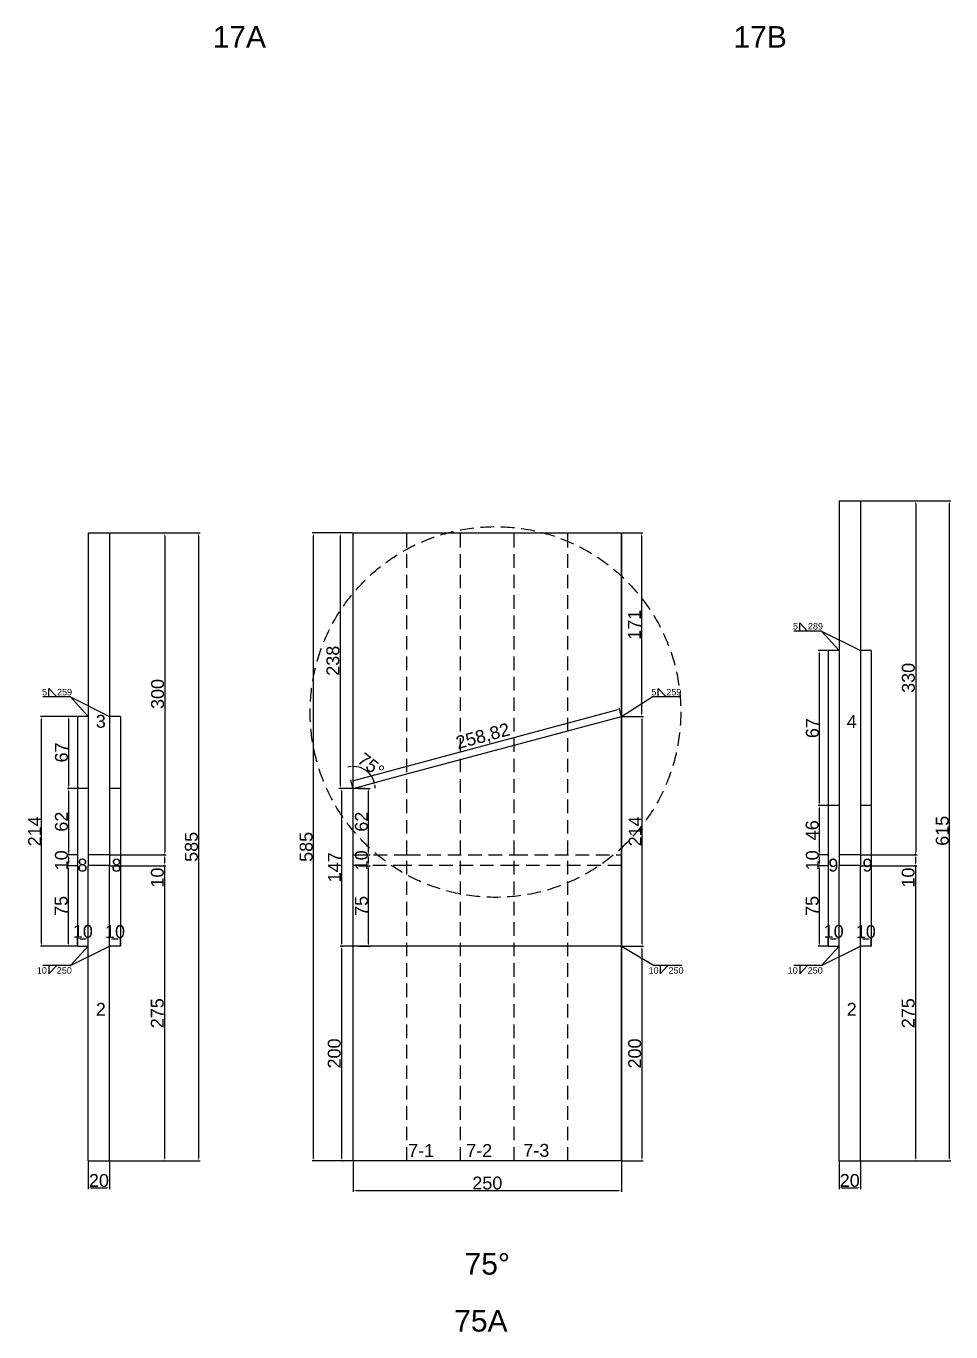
# Model space of a CAD drawing. Header units: millimetres. Extents: x 1455 to 24185, y -7314 to 4772.
# Drawn here: x 16053 to 16915, y 1717 to 2934 of the extents above; entities that cross this region are included whole.
import ezdxf

# ---------------------------------------------------------------- set-up
doc = ezdxf.new("R2010")
doc.units = ezdxf.units.MM
doc.linetypes.add('DASHED', pattern=[19.05, 12.7, -6.35])
for name, color, linetype in [('切平处', 3, 'DASHED'), ('尺寸标注', 6, 'Continuous'), ('标号', 4, 'Continuous')]:
    doc.layers.add(name, color=color, linetype=linetype)
doc.styles.get("Standard").update_dxf_attribs({"font": 'arial.ttf'})
doc.dimstyles.new('ISO-25-JHF', dxfattribs={"dimtxt": 12, "dimasz": 2.5, "dimexe": 1.25, "dimexo": 0.625, "dimtad": 1, "dimtxsty": 'Standard', "dimcen": 2.5, "dimadec": 0, "dimazin": 0, "dimtfac": 1, "dimtmove": 0, "dimatfit": 3, "dimfxl": 1, "dimarcsym": 0})

# ---------------------------------------------------------------- blocks, each defined once
blk = doc.blocks.new('*D1383')
at = {"layer": 'Defpoints', "color": 0, "transparency": 16777216}
for p in [(16111.1, 1876.9), (16131.1, 1876.9), (16131.1, 1851.7)]:
    blk.add_point(p, dxfattribs=at)
at = {"layer": '尺寸标注', "color": 0, "lineweight": -2, "transparency": 16777216}
for p, q in [((16111.1, 1876.3), (16111.1, 1850.5)), ((16131.1, 1876.3), (16131.1, 1850.5)), ((16113.6, 1851.7), (16128.6, 1851.7))]:
    blk.add_line(p, q, dxfattribs=at)
at = {"layer": '尺寸标注', "color": 0, "transparency": 16777216}
for points in [[(16113.6, 1852.2), (16113.6, 1851.3), (16111.1, 1851.7)], [(16128.6, 1852.2), (16128.6, 1851.3), (16131.1, 1851.7)]]:
    blk.add_solid(points, dxfattribs=at)
at = {"layer": '尺寸标注', "color": 0, "transparency": 16777216, "insert": (16121.1, 1858.5), "char_height": 12, "attachment_point": 5}
blk.add_mtext('20', dxfattribs=at)
blk = doc.blocks.new('*D1384')
at = {"layer": 'Defpoints', "color": 0, "transparency": 16777216}
for p in [(16111.1, 2083.8), (16101.1, 2076.9), (16111.1, 2076.9)]:
    blk.add_point(p, dxfattribs=at)
at = {"layer": '尺寸标注', "color": 0, "lineweight": -2, "transparency": 16777216}
for p, q in [((16101.1, 2077.6), (16101.1, 2085.1)), ((16103.6, 2083.8), (16108.6, 2083.8)), ((16111.1, 2077.6), (16111.1, 2085.1))]:
    blk.add_line(p, q, dxfattribs=at)
at = {"layer": '尺寸标注', "color": 0, "transparency": 16777216}
for points in [[(16103.6, 2084.2), (16103.6, 2083.4), (16101.1, 2083.8)], [(16108.6, 2084.2), (16108.6, 2083.4), (16111.1, 2083.8)]]:
    blk.add_solid(points, dxfattribs=at)
at = {"layer": '尺寸标注', "color": 0, "transparency": 16777216, "insert": (16106.1, 2090.6), "char_height": 12, "attachment_point": 5}
blk.add_mtext('10', dxfattribs=at)
blk = doc.blocks.new('*D1385')
at = {"layer": 'Defpoints', "color": 0, "transparency": 16777216}
for p in [(16141.1, 2083.6), (16131.1, 2076.9), (16141.1, 2076.9)]:
    blk.add_point(p, dxfattribs=at)
at = {"layer": '尺寸标注', "color": 0, "lineweight": -2, "transparency": 16777216}
for p, q in [((16131.1, 2077.6), (16131.1, 2084.9)), ((16133.6, 2083.6), (16138.6, 2083.6)), ((16141.1, 2077.6), (16141.1, 2084.9))]:
    blk.add_line(p, q, dxfattribs=at)
at = {"layer": '尺寸标注', "color": 0, "transparency": 16777216}
for points in [[(16133.6, 2084), (16133.6, 2083.2), (16131.1, 2083.6)], [(16138.6, 2084), (16138.6, 2083.2), (16141.1, 2083.6)]]:
    blk.add_solid(points, dxfattribs=at)
at = {"layer": '尺寸标注', "color": 0, "transparency": 16777216, "insert": (16136.1, 2090.4), "char_height": 12, "attachment_point": 5}
blk.add_mtext('10', dxfattribs=at)
blk = doc.blocks.new('*D1386')
at = {"layer": 'Defpoints', "color": 0, "transparency": 16777216}
for p in [(16358.1, 1876.9), (16608.1, 1876.9), (16608.1, 1849.3)]:
    blk.add_point(p, dxfattribs=at)
at = {"layer": '尺寸标注', "color": 0, "lineweight": -2, "transparency": 16777216}
for p, q in [((16358.1, 1876.3), (16358.1, 1848.1)), ((16608.1, 1876.3), (16608.1, 1848.1)), ((16360.6, 1849.3), (16605.6, 1849.3))]:
    blk.add_line(p, q, dxfattribs=at)
at = {"layer": '尺寸标注', "color": 0, "transparency": 16777216}
for points in [[(16360.6, 1849.8), (16360.6, 1848.9), (16358.1, 1849.3)], [(16605.6, 1849.8), (16605.6, 1848.9), (16608.1, 1849.3)]]:
    blk.add_solid(points, dxfattribs=at)
at = {"layer": '尺寸标注', "color": 0, "transparency": 16777216, "insert": (16483.1, 1856.1), "char_height": 12, "attachment_point": 5}
blk.add_mtext('250', dxfattribs=at)
blk = doc.blocks.new('*D1387')
at = {"layer": 'Defpoints', "color": 0, "transparency": 16777216}
for p in [(16358.1, 2223.9), (16347.2, 2076.9), (16358.1, 2076.9)]:
    blk.add_point(p, dxfattribs=at)
at = {"layer": '尺寸标注', "color": 0, "lineweight": -2, "transparency": 16777216}
for p, q in [((16357.4, 2223.9), (16346, 2223.9)), ((16347.2, 2221.4), (16347.2, 2079.4)), ((16357.4, 2076.9), (16346, 2076.9))]:
    blk.add_line(p, q, dxfattribs=at)
at = {"layer": '尺寸标注', "color": 0, "transparency": 16777216}
for points in [[(16346.8, 2221.4), (16347.6, 2221.4), (16347.2, 2223.9)], [(16346.8, 2079.4), (16347.6, 2079.4), (16347.2, 2076.9)]]:
    blk.add_solid(points, dxfattribs=at)
at = {"layer": '尺寸标注', "color": 0, "transparency": 16777216, "insert": (16340.6, 2150.4), "char_height": 12, "attachment_point": 5, "rotation": 90}
blk.add_mtext('147', dxfattribs=at)
blk = doc.blocks.new('*D1358')
at = {"layer": 'Defpoints', "color": 0, "transparency": 16777216}
for p in [(16362.5, 2151.9), (16372.5, 2151.9), (16362.5, 2076.9)]:
    blk.add_point(p, dxfattribs=at)
at = {"layer": '尺寸标注', "color": 0, "lineweight": -2, "transparency": 16777216}
for p, q in [((16363.1, 2151.9), (16373.8, 2151.9)), ((16372.5, 2079.4), (16372.5, 2149.4)), ((16363.1, 2076.9), (16373.8, 2076.9))]:
    blk.add_line(p, q, dxfattribs=at)
at = {"layer": '尺寸标注', "color": 0, "transparency": 16777216}
for points in [[(16372.1, 2149.4), (16372.9, 2149.4), (16372.5, 2151.9)], [(16372.1, 2079.4), (16372.9, 2079.4), (16372.5, 2076.9)]]:
    blk.add_solid(points, dxfattribs=at)
at = {"layer": '尺寸标注', "color": 0, "transparency": 16777216, "insert": (16365.8, 2114.4), "char_height": 12, "attachment_point": 5, "rotation": 90}
blk.add_mtext('75', dxfattribs=at)
blk = doc.blocks.new('*D1359')
at = {"layer": 'Defpoints', "color": 0, "transparency": 16777216}
for p in [(16362.5, 2161.9), (16372.5, 2161.9), (16362.5, 2151.9)]:
    blk.add_point(p, dxfattribs=at)
at = {"layer": '尺寸标注', "color": 0, "lineweight": -2, "transparency": 16777216}
for p, q in [((16363.1, 2161.9), (16373.8, 2161.9)), ((16372.5, 2154.4), (16372.5, 2159.4)), ((16363.1, 2151.9), (16373.8, 2151.9))]:
    blk.add_line(p, q, dxfattribs=at)
at = {"layer": '尺寸标注', "color": 0, "transparency": 16777216}
for points in [[(16372.1, 2159.4), (16372.9, 2159.4), (16372.5, 2161.9)], [(16372.1, 2154.4), (16372.9, 2154.4), (16372.5, 2151.9)]]:
    blk.add_solid(points, dxfattribs=at)
at = {"layer": '尺寸标注', "color": 0, "transparency": 16777216, "insert": (16365.8, 2156.9), "char_height": 12, "attachment_point": 5, "rotation": 90}
blk.add_mtext('10', dxfattribs=at)
blk = doc.blocks.new('*D1360')
at = {"layer": 'Defpoints', "color": 0, "transparency": 16777216}
for p in [(16362.5, 2223.9), (16372.5, 2223.9), (16362.5, 2161.9)]:
    blk.add_point(p, dxfattribs=at)
at = {"layer": '尺寸标注', "color": 0, "lineweight": -2, "transparency": 16777216}
for p, q in [((16363.1, 2223.9), (16373.8, 2223.9)), ((16372.5, 2164.4), (16372.5, 2221.4)), ((16363.1, 2161.9), (16373.8, 2161.9))]:
    blk.add_line(p, q, dxfattribs=at)
at = {"layer": '尺寸标注', "color": 0, "transparency": 16777216}
for points in [[(16372.1, 2221.4), (16372.9, 2221.4), (16372.5, 2223.9)], [(16372.1, 2164.4), (16372.9, 2164.4), (16372.5, 2161.9)]]:
    blk.add_solid(points, dxfattribs=at)
at = {"layer": '尺寸标注', "color": 0, "transparency": 16777216, "insert": (16365.8, 2192.9), "char_height": 12, "attachment_point": 5, "rotation": 90}
blk.add_mtext('62', dxfattribs=at)
blk = doc.blocks.new('*D1388')
at = {"layer": 'Defpoints', "color": 0, "transparency": 16777216}
for p in [(16608.1, 2290.9), (16627.4, 2290.9), (16608.1, 2076.9)]:
    blk.add_point(p, dxfattribs=at)
at = {"layer": '尺寸标注', "color": 0, "lineweight": -2, "transparency": 16777216}
for p, q in [((16608.7, 2290.9), (16628.7, 2290.9)), ((16627.4, 2079.4), (16627.4, 2288.4)), ((16608.7, 2076.9), (16628.7, 2076.9))]:
    blk.add_line(p, q, dxfattribs=at)
at = {"layer": '尺寸标注', "color": 0, "transparency": 16777216}
for points in [[(16627, 2288.4), (16627.8, 2288.4), (16627.4, 2290.9)], [(16627, 2079.4), (16627.8, 2079.4), (16627.4, 2076.9)]]:
    blk.add_solid(points, dxfattribs=at)
at = {"layer": '尺寸标注', "color": 0, "transparency": 16777216, "insert": (16620.8, 2183.9), "char_height": 12, "attachment_point": 5, "rotation": 90}
blk.add_mtext('214', dxfattribs=at)
blk = doc.blocks.new('*D1361')
at = {"layer": 'Defpoints', "color": 0, "transparency": 16777216}
for p in [(16321.1, 2461.9), (16358.1, 2461.9), (16358.1, 1876.9)]:
    blk.add_point(p, dxfattribs=at)
at = {"layer": '尺寸标注', "color": 0, "lineweight": -2, "transparency": 16777216}
for p, q in [((16357.4, 2461.9), (16319.8, 2461.9)), ((16321.1, 1879.4), (16321.1, 2459.4)), ((16357.4, 1876.9), (16319.8, 1876.9))]:
    blk.add_line(p, q, dxfattribs=at)
at = {"layer": '尺寸标注', "color": 0, "transparency": 16777216}
for points in [[(16320.6, 2459.4), (16321.5, 2459.4), (16321.1, 2461.9)], [(16320.6, 1879.4), (16321.5, 1879.4), (16321.1, 1876.9)]]:
    blk.add_solid(points, dxfattribs=at)
at = {"layer": '尺寸标注', "color": 0, "transparency": 16777216, "insert": (16314.3, 2169.4), "char_height": 12, "attachment_point": 5, "rotation": 90}
blk.add_mtext('585', dxfattribs=at)
blk = doc.blocks.new('*D1389')
at = {"layer": 'Defpoints', "color": 0, "transparency": 16777216}
for p in [(16358.1, 2461.9), (16346, 2223.9), (16358.1, 2223.9)]:
    blk.add_point(p, dxfattribs=at)
at = {"layer": '尺寸标注', "color": 0, "lineweight": -2, "transparency": 16777216}
for p, q in [((16357.4, 2461.9), (16344.7, 2461.9)), ((16346, 2459.4), (16346, 2226.4)), ((16357.4, 2223.9), (16344.7, 2223.9))]:
    blk.add_line(p, q, dxfattribs=at)
at = {"layer": '尺寸标注', "color": 0, "transparency": 16777216}
for points in [[(16345.6, 2459.4), (16346.4, 2459.4), (16346, 2461.9)], [(16345.6, 2226.4), (16346.4, 2226.4), (16346, 2223.9)]]:
    blk.add_solid(points, dxfattribs=at)
at = {"layer": '尺寸标注', "color": 0, "transparency": 16777216, "insert": (16339.2, 2342.9), "char_height": 12, "attachment_point": 5, "rotation": 90}
blk.add_mtext('238', dxfattribs=at)
blk = doc.blocks.new('*D1362')
at = {"layer": 'Defpoints', "color": 0, "transparency": 16777216}
for p in [(16131.1, 2461.9), (16131.1, 2161.9), (16182.5, 2161.9)]:
    blk.add_point(p, dxfattribs=at)
at = {"layer": '尺寸标注', "color": 0, "lineweight": -2, "transparency": 16777216}
for p, q in [((16131.7, 2461.9), (16183.8, 2461.9)), ((16182.5, 2459.4), (16182.5, 2164.4)), ((16131.7, 2161.9), (16183.8, 2161.9))]:
    blk.add_line(p, q, dxfattribs=at)
at = {"layer": '尺寸标注', "color": 0, "transparency": 16777216}
for points in [[(16182.1, 2459.4), (16182.9, 2459.4), (16182.5, 2461.9)], [(16182.1, 2164.4), (16182.9, 2164.4), (16182.5, 2161.9)]]:
    blk.add_solid(points, dxfattribs=at)
at = {"layer": '尺寸标注', "color": 0, "transparency": 16777216, "insert": (16175.8, 2311.9), "char_height": 12, "attachment_point": 5, "rotation": 90}
blk.add_mtext('300', dxfattribs=at)
blk = doc.blocks.new('*D1363')
at = {"layer": 'Defpoints', "color": 0, "transparency": 16777216}
for p in [(16182.5, 2161.9), (16182.3, 2151.9), (16182.5, 2151.9)]:
    blk.add_point(p, dxfattribs=at)
at = {"layer": '尺寸标注', "color": 0, "lineweight": -2, "transparency": 16777216}
for p, q in [((16181.9, 2161.9), (16181.1, 2161.9)), ((16182.3, 2159.4), (16182.3, 2154.4)), ((16181.9, 2151.9), (16181.1, 2151.9)), ((16182.3, 2151.9), (16182.3, 2132.2))]:
    blk.add_line(p, q, dxfattribs=at)
at = {"layer": '尺寸标注', "color": 0, "transparency": 16777216}
for points in [[(16181.9, 2159.4), (16182.7, 2159.4), (16182.3, 2161.9)], [(16181.9, 2154.4), (16182.7, 2154.4), (16182.3, 2151.9)]]:
    blk.add_solid(points, dxfattribs=at)
at = {"layer": '尺寸标注', "color": 0, "transparency": 16777216, "insert": (16175.6, 2140.8), "char_height": 12, "attachment_point": 5, "rotation": 90}
blk.add_mtext('10', dxfattribs=at)
blk = doc.blocks.new('*D1390')
at = {"layer": 'Defpoints', "color": 0, "transparency": 16777216}
for p in [(16131.1, 2461.9), (16214.1, 2461.9), (16131.1, 1876.9)]:
    blk.add_point(p, dxfattribs=at)
at = {"layer": '尺寸标注', "color": 0, "lineweight": -2, "transparency": 16777216}
for p, q in [((16131.7, 2461.9), (16215.3, 2461.9)), ((16214.1, 1879.4), (16214.1, 2459.4)), ((16131.7, 1876.9), (16215.3, 1876.9))]:
    blk.add_line(p, q, dxfattribs=at)
at = {"layer": '尺寸标注', "color": 0, "transparency": 16777216}
for points in [[(16213.6, 2459.4), (16214.5, 2459.4), (16214.1, 2461.9)], [(16213.6, 1879.4), (16214.5, 1879.4), (16214.1, 1876.9)]]:
    blk.add_solid(points, dxfattribs=at)
at = {"layer": '尺寸标注', "color": 0, "transparency": 16777216, "insert": (16207.3, 2169.4), "char_height": 12, "attachment_point": 5, "rotation": 90}
blk.add_mtext('585', dxfattribs=at)
blk = doc.blocks.new('*D1391')
at = {"layer": 'Defpoints', "color": 0, "transparency": 16777216}
for p in [(16131.1, 2151.9), (16131.1, 1876.9), (16182.3, 1876.9)]:
    blk.add_point(p, dxfattribs=at)
at = {"layer": '尺寸标注', "color": 0, "lineweight": -2, "transparency": 16777216}
for p, q in [((16131.7, 2151.9), (16183.5, 2151.9)), ((16182.3, 2149.4), (16182.3, 1879.4)), ((16131.7, 1876.9), (16183.5, 1876.9))]:
    blk.add_line(p, q, dxfattribs=at)
at = {"layer": '尺寸标注', "color": 0, "transparency": 16777216}
for points in [[(16181.9, 2149.4), (16182.7, 2149.4), (16182.3, 2151.9)], [(16181.9, 1879.4), (16182.7, 1879.4), (16182.3, 1876.9)]]:
    blk.add_solid(points, dxfattribs=at)
at = {"layer": '尺寸标注', "color": 0, "transparency": 16777216, "insert": (16175.5, 2014.4), "char_height": 12, "attachment_point": 5, "rotation": 90}
blk.add_mtext('275', dxfattribs=at)
blk = doc.blocks.new('*D1392')
at = {"layer": 'Defpoints', "color": 0, "transparency": 16777216}
for p in [(16606.2, 2297.7), (16608.1, 2290.9), (16358.1, 2223.9)]:
    blk.add_point(p, dxfattribs=at)
at = {"layer": '尺寸标注', "color": 0, "lineweight": -2, "transparency": 16777216}
for p, q in [((16358.6, 2231.4), (16603.8, 2297.1)), ((16607.9, 2291.5), (16605.9, 2298.9)), ((16357.9, 2224.5), (16355.9, 2232))]:
    blk.add_line(p, q, dxfattribs=at)
at = {"layer": '尺寸标注', "color": 0, "transparency": 16777216}
for points in [[(16603.7, 2297.5), (16603.9, 2296.7), (16606.2, 2297.7)], [(16358.5, 2231.8), (16358.8, 2231), (16356.2, 2230.7)]]:
    blk.add_solid(points, dxfattribs=at)
at = {"layer": '尺寸标注', "color": 0, "transparency": 16777216, "insert": (16479.2, 2271.8), "char_height": 12, "attachment_point": 5, "rotation": 15}
blk.add_mtext('258,82', dxfattribs=at)
blk = doc.blocks.new('*D1393')
at = {"layer": 'Defpoints', "color": 0, "transparency": 16777216}
for p in [(16092.7, 2151.9), (16101.1, 2151.9), (16101.1, 2076.9)]:
    blk.add_point(p, dxfattribs=at)
at = {"layer": '尺寸标注', "color": 0, "lineweight": -2, "transparency": 16777216}
for p, q in [((16100.4, 2151.9), (16091.5, 2151.9)), ((16092.7, 2079.4), (16092.7, 2149.4)), ((16100.4, 2076.9), (16091.5, 2076.9))]:
    blk.add_line(p, q, dxfattribs=at)
at = {"layer": '尺寸标注', "color": 0, "transparency": 16777216}
for points in [[(16092.3, 2149.4), (16093.1, 2149.4), (16092.7, 2151.9)], [(16092.3, 2079.4), (16093.1, 2079.4), (16092.7, 2076.9)]]:
    blk.add_solid(points, dxfattribs=at)
at = {"layer": '尺寸标注', "color": 0, "transparency": 16777216, "insert": (16086, 2114.4), "char_height": 12, "attachment_point": 5, "rotation": 90}
blk.add_mtext('75', dxfattribs=at)
blk = doc.blocks.new('*D1394')
at = {"layer": 'Defpoints', "color": 0, "transparency": 16777216}
for p in [(16092.9, 2223.9), (16101.1, 2223.9), (16101.1, 2161.9)]:
    blk.add_point(p, dxfattribs=at)
at = {"layer": '尺寸标注', "color": 0, "lineweight": -2, "transparency": 16777216}
for p, q in [((16100.4, 2223.9), (16091.7, 2223.9)), ((16092.9, 2164.4), (16092.9, 2221.4)), ((16100.4, 2161.9), (16091.7, 2161.9))]:
    blk.add_line(p, q, dxfattribs=at)
at = {"layer": '尺寸标注', "color": 0, "transparency": 16777216}
for points in [[(16092.5, 2221.4), (16093.4, 2221.4), (16092.9, 2223.9)], [(16092.5, 2164.4), (16093.4, 2164.4), (16092.9, 2161.9)]]:
    blk.add_solid(points, dxfattribs=at)
at = {"layer": '尺寸标注', "color": 0, "transparency": 16777216, "insert": (16086.2, 2192.9), "char_height": 12, "attachment_point": 5, "rotation": 90}
blk.add_mtext('62', dxfattribs=at)
blk = doc.blocks.new('*D1364')
at = {"layer": 'Defpoints', "color": 0, "transparency": 16777216}
for p in [(16092.9, 2161.9), (16101.1, 2161.9), (16101.1, 2151.9)]:
    blk.add_point(p, dxfattribs=at)
at = {"layer": '尺寸标注', "color": 0, "lineweight": -2, "transparency": 16777216}
for p, q in [((16100.4, 2161.9), (16091.7, 2161.9)), ((16092.9, 2154.4), (16092.9, 2159.4)), ((16100.4, 2151.9), (16091.7, 2151.9))]:
    blk.add_line(p, q, dxfattribs=at)
at = {"layer": '尺寸标注', "color": 0, "transparency": 16777216}
for points in [[(16092.5, 2159.4), (16093.4, 2159.4), (16092.9, 2161.9)], [(16092.5, 2154.4), (16093.4, 2154.4), (16092.9, 2151.9)]]:
    blk.add_solid(points, dxfattribs=at)
at = {"layer": '尺寸标注', "color": 0, "transparency": 16777216, "insert": (16086.2, 2156.9), "char_height": 12, "attachment_point": 5, "rotation": 90}
blk.add_mtext('10', dxfattribs=at)
blk = doc.blocks.new('*D1365')
at = {"layer": 'Defpoints', "color": 0, "transparency": 16777216}
for p in [(16347.2, 2076.9), (16347.2, 1876.9), (16347.2, 1876.9)]:
    blk.add_point(p, dxfattribs=at)
at = {"layer": '尺寸标注', "color": 0, "lineweight": -2, "transparency": 16777216}
for p, q in [((16347.2, 2074.4), (16347.2, 1879.4)), ((16347.8, 2076.9), (16348.5, 2076.9)), ((16347.8, 1876.9), (16348.5, 1876.9))]:
    blk.add_line(p, q, dxfattribs=at)
at = {"layer": '尺寸标注', "color": 0, "transparency": 16777216}
for points in [[(16346.8, 2074.4), (16347.6, 2074.4), (16347.2, 2076.9)], [(16346.8, 1879.4), (16347.6, 1879.4), (16347.2, 1876.9)]]:
    blk.add_solid(points, dxfattribs=at)
at = {"layer": '尺寸标注', "color": 0, "transparency": 16777216, "insert": (16340.5, 1976.9), "char_height": 12, "attachment_point": 5, "rotation": 90}
blk.add_mtext('200', dxfattribs=at)
blk = doc.blocks.new('*D1395')
at = {"layer": 'Defpoints', "color": 0, "transparency": 16777216}
for p in [(16092.9, 2290.9), (16101.1, 2290.9), (16101.1, 2223.9)]:
    blk.add_point(p, dxfattribs=at)
at = {"layer": '尺寸标注', "color": 0, "lineweight": -2, "transparency": 16777216}
for p, q in [((16100.4, 2290.9), (16091.7, 2290.9)), ((16092.9, 2226.4), (16092.9, 2288.4)), ((16100.4, 2223.9), (16091.7, 2223.9))]:
    blk.add_line(p, q, dxfattribs=at)
at = {"layer": '尺寸标注', "color": 0, "transparency": 16777216}
for points in [[(16092.5, 2288.4), (16093.4, 2288.4), (16092.9, 2290.9)], [(16092.5, 2226.4), (16093.4, 2226.4), (16092.9, 2223.9)]]:
    blk.add_solid(points, dxfattribs=at)
at = {"layer": '尺寸标注', "color": 0, "transparency": 16777216, "insert": (16086.2, 2257.4), "char_height": 12, "attachment_point": 5, "rotation": 90}
blk.add_mtext('67', dxfattribs=at)
blk = doc.blocks.new('*D1396')
at = {"layer": 'Defpoints', "color": 0, "transparency": 16777216}
for p in [(16608.1, 2461.9), (16608.1, 2290.9), (16626.9, 2290.9)]:
    blk.add_point(p, dxfattribs=at)
at = {"layer": '尺寸标注', "color": 0, "lineweight": -2, "transparency": 16777216}
for p, q in [((16608.7, 2461.9), (16628.1, 2461.9)), ((16626.9, 2459.4), (16626.9, 2293.4)), ((16608.7, 2290.9), (16628.1, 2290.9))]:
    blk.add_line(p, q, dxfattribs=at)
at = {"layer": '尺寸标注', "color": 0, "transparency": 16777216}
for points in [[(16626.5, 2459.4), (16627.3, 2459.4), (16626.9, 2461.9)], [(16626.5, 2293.4), (16627.3, 2293.4), (16626.9, 2290.9)]]:
    blk.add_solid(points, dxfattribs=at)
at = {"layer": '尺寸标注', "color": 0, "transparency": 16777216, "insert": (16620.2, 2376.4), "char_height": 12, "attachment_point": 5, "rotation": 90}
blk.add_mtext('171', dxfattribs=at)
blk = doc.blocks.new('*D1397')
at = {"layer": 'Defpoints', "color": 0, "transparency": 16777216}
for p in [(16608.1, 2076.9), (16608.1, 1876.9), (16627.2, 1876.9)]:
    blk.add_point(p, dxfattribs=at)
at = {"layer": '尺寸标注', "color": 0, "lineweight": -2, "transparency": 16777216}
for p, q in [((16608.7, 2076.9), (16628.5, 2076.9)), ((16627.2, 2074.4), (16627.2, 1879.4)), ((16608.7, 1876.9), (16628.5, 1876.9))]:
    blk.add_line(p, q, dxfattribs=at)
at = {"layer": '尺寸标注', "color": 0, "transparency": 16777216}
for points in [[(16626.8, 2074.4), (16627.6, 2074.4), (16627.2, 2076.9)], [(16626.8, 1879.4), (16627.6, 1879.4), (16627.2, 1876.9)]]:
    blk.add_solid(points, dxfattribs=at)
at = {"layer": '尺寸标注', "color": 0, "transparency": 16777216, "insert": (16620.5, 1976.9), "char_height": 12, "attachment_point": 5, "rotation": 90}
blk.add_mtext('200', dxfattribs=at)
blk = doc.blocks.new('*D1401')
at = {"layer": 'Defpoints', "color": 0, "transparency": 16777216}
for p in [(16358.1, 2461.9), (16608.1, 2290.9), (16373.8, 2237.1), (16358.1, 2223.9), (16358.1, 1876.9)]:
    blk.add_point(p, dxfattribs=at)
at = {"layer": '尺寸标注', "color": 0, "lineweight": -2, "transparency": 16777216}
for start, end in [(96.978, 103.956), (15, 90), (1.044, 8.022)]:
    blk.add_arc((16358.1, 2223.9), 20.5, start, end, dxfattribs=at)
at = {"layer": '尺寸标注', "color": 0, "transparency": 16777216}
for points in [[(16355.5, 2244.7), (16355.6, 2243.9), (16358.1, 2244.5)], [(16378, 2226.7), (16378.8, 2226.9), (16377.9, 2229.3)]]:
    blk.add_solid(points, dxfattribs=at)
at = {"layer": '尺寸标注', "color": 0, "transparency": 16777216, "insert": (16374.7, 2245.6), "char_height": 12, "attachment_point": 5, "rotation": 322.5}
blk.add_mtext('75°', dxfattribs=at)
blk = doc.blocks.new('*D1402')
at = {"layer": 'Defpoints', "color": 0, "transparency": 16777216}
for p in [(16810.9, 1876.9), (16830.9, 1876.9), (16830.9, 1851.7)]:
    blk.add_point(p, dxfattribs=at)
at = {"layer": '尺寸标注', "color": 0, "lineweight": -2, "transparency": 16777216}
for p, q in [((16810.9, 1876.3), (16810.9, 1850.5)), ((16830.9, 1876.3), (16830.9, 1850.5)), ((16813.4, 1851.7), (16828.4, 1851.7))]:
    blk.add_line(p, q, dxfattribs=at)
at = {"layer": '尺寸标注', "color": 0, "transparency": 16777216}
for points in [[(16813.4, 1852.2), (16813.4, 1851.3), (16810.9, 1851.7)], [(16828.4, 1852.2), (16828.4, 1851.3), (16830.9, 1851.7)]]:
    blk.add_solid(points, dxfattribs=at)
at = {"layer": '尺寸标注', "color": 0, "transparency": 16777216, "insert": (16820.9, 1858.5), "char_height": 12, "attachment_point": 5}
blk.add_mtext('20', dxfattribs=at)
blk = doc.blocks.new('*D1403')
at = {"layer": 'Defpoints', "color": 0, "transparency": 16777216}
for p in [(16810.9, 2083.8), (16800.9, 2076.9), (16810.9, 2076.9)]:
    blk.add_point(p, dxfattribs=at)
at = {"layer": '尺寸标注', "color": 0, "lineweight": -2, "transparency": 16777216}
for p, q in [((16800.9, 2077.6), (16800.9, 2085.1)), ((16803.4, 2083.8), (16808.4, 2083.8)), ((16810.9, 2077.6), (16810.9, 2085.1))]:
    blk.add_line(p, q, dxfattribs=at)
at = {"layer": '尺寸标注', "color": 0, "transparency": 16777216}
for points in [[(16803.4, 2084.2), (16803.4, 2083.4), (16800.9, 2083.8)], [(16808.4, 2084.2), (16808.4, 2083.4), (16810.9, 2083.8)]]:
    blk.add_solid(points, dxfattribs=at)
at = {"layer": '尺寸标注', "color": 0, "transparency": 16777216, "insert": (16805.9, 2090.6), "char_height": 12, "attachment_point": 5}
blk.add_mtext('10', dxfattribs=at)
blk = doc.blocks.new('*D1404')
at = {"layer": 'Defpoints', "color": 0, "transparency": 16777216}
for p in [(16840.9, 2083.6), (16830.9, 2076.9), (16840.9, 2076.9)]:
    blk.add_point(p, dxfattribs=at)
at = {"layer": '尺寸标注', "color": 0, "lineweight": -2, "transparency": 16777216}
for p, q in [((16830.9, 2077.6), (16830.9, 2084.9)), ((16833.4, 2083.6), (16838.4, 2083.6)), ((16840.9, 2077.6), (16840.9, 2084.9))]:
    blk.add_line(p, q, dxfattribs=at)
at = {"layer": '尺寸标注', "color": 0, "transparency": 16777216}
for points in [[(16833.4, 2084), (16833.4, 2083.2), (16830.9, 2083.6)], [(16838.4, 2084), (16838.4, 2083.2), (16840.9, 2083.6)]]:
    blk.add_solid(points, dxfattribs=at)
at = {"layer": '尺寸标注', "color": 0, "transparency": 16777216, "insert": (16835.9, 2090.4), "char_height": 12, "attachment_point": 5}
blk.add_mtext('10', dxfattribs=at)
blk = doc.blocks.new('*D1371')
at = {"layer": 'Defpoints', "color": 0, "transparency": 16777216}
for p in [(16830.9, 2491.9), (16830.9, 2161.9), (16882.4, 2161.9)]:
    blk.add_point(p, dxfattribs=at)
at = {"layer": '尺寸标注', "color": 0, "lineweight": -2, "transparency": 16777216}
for p, q in [((16831.6, 2491.9), (16883.7, 2491.9)), ((16882.4, 2489.4), (16882.4, 2164.4)), ((16831.6, 2161.9), (16883.7, 2161.9))]:
    blk.add_line(p, q, dxfattribs=at)
at = {"layer": '尺寸标注', "color": 0, "transparency": 16777216}
for points in [[(16882, 2489.4), (16882.8, 2489.4), (16882.4, 2491.9)], [(16882, 2164.4), (16882.8, 2164.4), (16882.4, 2161.9)]]:
    blk.add_solid(points, dxfattribs=at)
at = {"layer": '尺寸标注', "color": 0, "transparency": 16777216, "insert": (16875.6, 2326.9), "char_height": 12, "attachment_point": 5, "rotation": 90}
blk.add_mtext('330', dxfattribs=at)
blk = doc.blocks.new('*D1372')
at = {"layer": 'Defpoints', "color": 0, "transparency": 16777216}
for p in [(16882.4, 2161.9), (16882.2, 2151.9), (16882.4, 2151.9)]:
    blk.add_point(p, dxfattribs=at)
at = {"layer": '尺寸标注', "color": 0, "lineweight": -2, "transparency": 16777216}
for p, q in [((16881.8, 2161.9), (16880.9, 2161.9)), ((16882.2, 2159.4), (16882.2, 2154.4)), ((16881.8, 2151.9), (16880.9, 2151.9)), ((16882.2, 2151.9), (16882.2, 2132.2))]:
    blk.add_line(p, q, dxfattribs=at)
at = {"layer": '尺寸标注', "color": 0, "transparency": 16777216}
for points in [[(16881.8, 2159.4), (16882.6, 2159.4), (16882.2, 2161.9)], [(16881.8, 2154.4), (16882.6, 2154.4), (16882.2, 2151.9)]]:
    blk.add_solid(points, dxfattribs=at)
at = {"layer": '尺寸标注', "color": 0, "transparency": 16777216, "insert": (16875.4, 2140.8), "char_height": 12, "attachment_point": 5, "rotation": 90}
blk.add_mtext('10', dxfattribs=at)
blk = doc.blocks.new('*D1405')
at = {"layer": 'Defpoints', "color": 0, "transparency": 16777216}
for p in [(16830.9, 2491.9), (16913.9, 2491.9), (16830.9, 1876.9)]:
    blk.add_point(p, dxfattribs=at)
at = {"layer": '尺寸标注', "color": 0, "lineweight": -2, "transparency": 16777216}
for p, q in [((16831.6, 2491.9), (16915.2, 2491.9)), ((16913.9, 1879.4), (16913.9, 2489.4)), ((16831.6, 1876.9), (16915.2, 1876.9))]:
    blk.add_line(p, q, dxfattribs=at)
at = {"layer": '尺寸标注', "color": 0, "transparency": 16777216}
for points in [[(16913.5, 2489.4), (16914.3, 2489.4), (16913.9, 2491.9)], [(16913.5, 1879.4), (16914.3, 1879.4), (16913.9, 1876.9)]]:
    blk.add_solid(points, dxfattribs=at)
at = {"layer": '尺寸标注', "color": 0, "transparency": 16777216, "insert": (16907.2, 2184.4), "char_height": 12, "attachment_point": 5, "rotation": 90}
blk.add_mtext('615', dxfattribs=at)
blk = doc.blocks.new('*D1406')
at = {"layer": 'Defpoints', "color": 0, "transparency": 16777216}
for p in [(16830.9, 2151.9), (16830.9, 1876.9), (16882.2, 1876.9)]:
    blk.add_point(p, dxfattribs=at)
at = {"layer": '尺寸标注', "color": 0, "lineweight": -2, "transparency": 16777216}
for p, q in [((16831.6, 2151.9), (16883.4, 2151.9)), ((16882.2, 2149.4), (16882.2, 1879.4)), ((16831.6, 1876.9), (16883.4, 1876.9))]:
    blk.add_line(p, q, dxfattribs=at)
at = {"layer": '尺寸标注', "color": 0, "transparency": 16777216}
for points in [[(16881.7, 2149.4), (16882.6, 2149.4), (16882.2, 2151.9)], [(16881.7, 1879.4), (16882.6, 1879.4), (16882.2, 1876.9)]]:
    blk.add_solid(points, dxfattribs=at)
at = {"layer": '尺寸标注', "color": 0, "transparency": 16777216, "insert": (16875.4, 2014.4), "char_height": 12, "attachment_point": 5, "rotation": 90}
blk.add_mtext('275', dxfattribs=at)
blk = doc.blocks.new('*D1407')
at = {"layer": 'Defpoints', "color": 0, "transparency": 16777216}
for p in [(16792.6, 2151.9), (16800.9, 2151.9), (16800.9, 2076.9)]:
    blk.add_point(p, dxfattribs=at)
at = {"layer": '尺寸标注', "color": 0, "lineweight": -2, "transparency": 16777216}
for p, q in [((16800.3, 2151.9), (16791.4, 2151.9)), ((16792.6, 2079.4), (16792.6, 2149.4)), ((16800.3, 2076.9), (16791.4, 2076.9))]:
    blk.add_line(p, q, dxfattribs=at)
at = {"layer": '尺寸标注', "color": 0, "transparency": 16777216}
for points in [[(16792.2, 2149.4), (16793, 2149.4), (16792.6, 2151.9)], [(16792.2, 2079.4), (16793, 2079.4), (16792.6, 2076.9)]]:
    blk.add_solid(points, dxfattribs=at)
at = {"layer": '尺寸标注', "color": 0, "transparency": 16777216, "insert": (16785.9, 2114.4), "char_height": 12, "attachment_point": 5, "rotation": 90}
blk.add_mtext('75', dxfattribs=at)
blk = doc.blocks.new('*D1408')
at = {"layer": 'Defpoints', "color": 0, "transparency": 16777216}
for p in [(16792.7, 2207.9), (16800.9, 2207.9), (16800.9, 2161.9)]:
    blk.add_point(p, dxfattribs=at)
at = {"layer": '尺寸标注', "color": 0, "lineweight": -2, "transparency": 16777216}
for p, q in [((16800.3, 2207.9), (16791.4, 2207.9)), ((16792.7, 2164.4), (16792.7, 2205.4)), ((16800.3, 2161.9), (16791.4, 2161.9))]:
    blk.add_line(p, q, dxfattribs=at)
at = {"layer": '尺寸标注', "color": 0, "transparency": 16777216}
for points in [[(16792.2, 2205.4), (16793.1, 2205.4), (16792.7, 2207.9)], [(16792.2, 2164.4), (16793.1, 2164.4), (16792.7, 2161.9)]]:
    blk.add_solid(points, dxfattribs=at)
at = {"layer": '尺寸标注', "color": 0, "transparency": 16777216, "insert": (16785.9, 2184.9), "char_height": 12, "attachment_point": 5, "rotation": 90}
blk.add_mtext('46', dxfattribs=at)
blk = doc.blocks.new('*D1373')
at = {"layer": 'Defpoints', "color": 0, "transparency": 16777216}
for p in [(16792.8, 2161.9), (16800.9, 2161.9), (16800.9, 2151.9)]:
    blk.add_point(p, dxfattribs=at)
at = {"layer": '尺寸标注', "color": 0, "lineweight": -2, "transparency": 16777216}
for p, q in [((16800.3, 2161.9), (16791.6, 2161.9)), ((16792.8, 2154.4), (16792.8, 2159.4)), ((16800.3, 2151.9), (16791.6, 2151.9))]:
    blk.add_line(p, q, dxfattribs=at)
at = {"layer": '尺寸标注', "color": 0, "transparency": 16777216}
for points in [[(16792.4, 2159.4), (16793.2, 2159.4), (16792.8, 2161.9)], [(16792.4, 2154.4), (16793.2, 2154.4), (16792.8, 2151.9)]]:
    blk.add_solid(points, dxfattribs=at)
at = {"layer": '尺寸标注', "color": 0, "transparency": 16777216, "insert": (16786.1, 2156.9), "char_height": 12, "attachment_point": 5, "rotation": 90}
blk.add_mtext('10', dxfattribs=at)
blk = doc.blocks.new('*D1409')
at = {"layer": 'Defpoints', "color": 0, "transparency": 16777216}
for p in [(16792.8, 2352.3), (16800.9, 2352.3), (16800.9, 2207.9)]:
    blk.add_point(p, dxfattribs=at)
at = {"layer": '尺寸标注', "color": 0, "lineweight": -2, "transparency": 16777216}
for p, q in [((16800.3, 2352.3), (16791.6, 2352.3)), ((16792.8, 2210.4), (16792.8, 2349.8)), ((16800.3, 2207.9), (16791.6, 2207.9))]:
    blk.add_line(p, q, dxfattribs=at)
at = {"layer": '尺寸标注', "color": 0, "transparency": 16777216}
for points in [[(16792.4, 2349.8), (16793.2, 2349.8), (16792.8, 2352.3)], [(16792.4, 2210.4), (16793.2, 2210.4), (16792.8, 2207.9)]]:
    blk.add_solid(points, dxfattribs=at)
at = {"layer": '尺寸标注', "color": 0, "transparency": 16777216, "insert": (16786.1, 2280.1), "char_height": 12, "attachment_point": 5, "rotation": 90}
blk.add_mtext('67', dxfattribs=at)
blk = doc.blocks.new('*D1374')
at = {"layer": 'Defpoints', "color": 0, "transparency": 16777216}
for p in [(16067.7, 2290.9), (16101.1, 2290.9), (16101.1, 2076.9)]:
    blk.add_point(p, dxfattribs=at)
at = {"layer": '尺寸标注', "color": 0, "lineweight": -2, "transparency": 16777216}
for p, q in [((16100.4, 2290.9), (16066.5, 2290.9)), ((16067.7, 2079.4), (16067.7, 2288.4)), ((16100.4, 2076.9), (16066.5, 2076.9))]:
    blk.add_line(p, q, dxfattribs=at)
at = {"layer": '尺寸标注', "color": 0, "transparency": 16777216}
for points in [[(16067.3, 2288.4), (16068.2, 2288.4), (16067.7, 2290.9)], [(16067.3, 2079.4), (16068.2, 2079.4), (16067.7, 2076.9)]]:
    blk.add_solid(points, dxfattribs=at)
at = {"layer": '尺寸标注', "color": 0, "transparency": 16777216, "insert": (16061.1, 2183.9), "char_height": 12, "attachment_point": 5, "rotation": 90}
blk.add_mtext('214', dxfattribs=at)

msp = doc.modelspace()

# ---------------------------------------------------------------- linework, layer by layer
for p, q in [((16810.933, 2491.937), (16830.933, 2491.937)), ((16810.933, 2491.937), (16810.933, 2161.937)), ((16830.933, 2491.937), (16830.933, 2161.937)), ((16111.059, 2461.937), (16131.059, 2461.937)), ((16111.059, 2461.937), (16111.059, 2161.937)), ((16131.059, 2461.937), (16131.059, 2161.937)), ((16358.057, 1876.937), (16358.057, 2461.937)), ((16358.057, 2461.937), (16608.057, 2461.937)), ((16608.057, 2461.937), (16608.057, 1876.937)), ((16608.057, 1876.937), (16608.057, 2461.937)), ((16800.933, 2352.275), (16800.933, 2076.937)), ((16810.933, 2352.275), (16800.933, 2352.275)), ((16840.933, 2352.275), (16830.933, 2352.275)), ((16840.933, 2352.275), (16840.933, 2076.937)), ((16101.059, 2290.924), (16101.059, 2076.937)), ((16111.059, 2290.924), (16101.059, 2290.924)), ((16141.059, 2290.924), (16131.059, 2290.924)), ((16141.059, 2290.924), (16141.059, 2076.937)), ((16508.057, 2264.13), (16608.057, 2290.924)), ((16408.057, 2237.335), (16508.057, 2264.13)), ((16358.057, 2223.937), (16408.057, 2237.335)), ((16111.059, 2223.937), (16101.059, 2223.937)), ((16141.059, 2223.937), (16131.059, 2223.937)), ((16810.933, 2207.937), (16800.933, 2207.937)), ((16840.933, 2207.937), (16830.933, 2207.937)), ((16131.059, 2161.937), (16111.059, 2161.937)), ((16111.059, 2161.937), (16111.059, 2151.937)), ((16131.059, 2161.937), (16131.059, 2151.937)), ((16830.933, 2161.937), (16810.933, 2161.937)), ((16810.933, 2161.937), (16810.933, 2151.937)), ((16830.933, 2161.937), (16830.933, 2151.937)), ((16131.059, 2151.937), (16111.059, 2151.937)), ((16111.059, 1876.937), (16111.059, 2151.937)), ((16131.059, 1876.937), (16131.059, 2151.937)), ((16830.933, 2151.937), (16810.933, 2151.937)), ((16810.933, 1876.937), (16810.933, 2151.937)), ((16830.933, 1876.937), (16830.933, 2151.937)), ((16101.059, 2076.937), (16111.059, 2076.937)), ((16141.059, 2076.937), (16131.059, 2076.937)), ((16408.057, 2076.937), (16358.057, 2076.937)), ((16508.057, 2076.937), (16408.057, 2076.937)), ((16608.057, 2076.937), (16508.057, 2076.937)), ((16800.933, 2076.937), (16810.933, 2076.937)), ((16840.933, 2076.937), (16830.933, 2076.937)), ((16111.059, 1876.937), (16131.059, 1876.937)), ((16408.057, 1876.937), (16358.057, 1876.937)), ((16508.057, 1876.937), (16408.057, 1876.937)), ((16608.057, 1876.937), (16508.057, 1876.937)), ((16810.933, 1876.937), (16830.933, 1876.937))]:
    msp.add_line(p, q)
at = {"linetype": 'DASHED'}
for p, q in [((16408.057, 1876.937), (16408.057, 2461.937)), ((16458.057, 1876.937), (16458.057, 2461.937)), ((16508.057, 1876.937), (16508.057, 2461.937)), ((16558.057, 1876.937), (16558.057, 2461.937)), ((16358.057, 2161.937), (16408.057, 2161.937)), ((16408.057, 2161.937), (16508.057, 2161.937)), ((16508.057, 2161.937), (16608.057, 2161.937)), ((16408.057, 2151.937), (16358.057, 2151.937)), ((16508.057, 2151.937), (16408.057, 2151.937)), ((16608.057, 2151.937), (16508.057, 2151.937))]:
    msp.add_line(p, q, dxfattribs=at)
at = {"layer": '切平处'}
msp.add_circle((16490.702, 2295.099), 172.72, dxfattribs=at)
at = {"layer": '尺寸标注'}
for p, q in [((16774.429, 2370.464), (16774.429, 2378.229)), ((16774.429, 2378.229), (16781.66, 2370.464)), ((16794.542, 2370.464), (16768.779, 2370.464)), ((16810.933, 2352.275), (16794.542, 2370.464)), ((16794.542, 2370.464), (16830.933, 2352.275)), ((16074.555, 2309.114), (16074.555, 2316.879)), ((16074.555, 2316.879), (16081.786, 2309.114)), ((16642.464, 2309.114), (16642.464, 2316.879)), ((16642.464, 2316.879), (16649.696, 2309.114)), ((16094.668, 2309.114), (16068.905, 2309.114)), ((16111.059, 2290.924), (16094.668, 2309.114)), ((16094.668, 2309.114), (16131.059, 2290.924)), ((16608.057, 2290.924), (16636.814, 2309.114)), ((16662.577, 2309.114), (16636.814, 2309.114)), ((16369.316, 2223.937), (16355.981, 2223.937)), ((16111.059, 2076.937), (16094.668, 2058.747)), ((16094.668, 2058.747), (16131.059, 2076.937)), ((16608.057, 2076.937), (16638.507, 2058.747)), ((16810.933, 2076.937), (16794.542, 2058.747)), ((16794.542, 2058.747), (16830.933, 2076.937)), ((16094.668, 2058.747), (16068.905, 2058.747)), ((16074.555, 2058.747), (16074.555, 2050.983)), ((16074.555, 2050.983), (16081.786, 2058.747)), ((16664.27, 2058.747), (16638.507, 2058.747)), ((16644.157, 2058.747), (16644.157, 2050.983)), ((16644.157, 2050.983), (16651.388, 2058.747)), ((16794.542, 2058.747), (16768.779, 2058.747)), ((16774.429, 2058.747), (16774.429, 2050.983)), ((16774.429, 2050.983), (16781.66, 2058.747))]:
    msp.add_line(p, q, dxfattribs=at)

# ---------------------------------------------------------------- texts
at = {"insert": (16461.916, 1790.831), "char_height": 20, "attachment_point": 1}
msp.add_mtext_dynamic_manual_height_columns('75° ', width=70.10425, gutter_width=12.5, heights=[0], dxfattribs=at)
at = {"layer": '尺寸标注', "char_height": 6}
for s, insert, attachment_point in [('5    289', (16767.959, 2377.982), 1), ('5    259', (16068.085, 2316.631), 1), ('5    259', (16635.994, 2316.631), 1), ('\\pt0;10    250', (16063.213, 2051.23), 7), ('10    250', (16633.4, 2051.23), 7), ('\\pt0;10    250', (16763.087, 2051.23), 7)]:
    msp.add_mtext_dynamic_manual_height_columns(s, width=68.30832, gutter_width=12.5, heights=[0], dxfattribs=dict(at, insert=insert, attachment_point=attachment_point))
at = {"layer": '标号'}
for s, insert, char_height, attachment_point in [('17A', (16227.089, 2934.217), 20, 1), ('17B', (16712.556, 2934.217), 20, 1), ('3', (16118.195, 2280.226), 12, 7), ('4', (16818.069, 2280.226), 12, 7), ('8 ', (16101.059, 2146.29), 12, 7), ('8 ', (16132.88, 2146.189), 12, 7), ('9 ', (16800.933, 2146.29), 12, 7), ('9 ', (16832.753, 2146.189), 12, 7), ('2 ', (16118.195, 2012.053), 12, 7), ('2 ', (16818.069, 2012.053), 12, 7), ('7-1 ', (16409.237, 1880.474), 12, 7), ('7-2 ', (16463.381, 1880.474), 12, 7), ('7-3 ', (16516.646, 1880.474), 12, 7), ('75A', (16452.271, 1737.759), 20, 1)]:
    msp.add_mtext_dynamic_manual_height_columns(s, width=70.10425, gutter_width=12.5, heights=[0], dxfattribs=dict(at, insert=insert, char_height=char_height, attachment_point=attachment_point))

# ---------------------------------------------------------------- dimensions: what is measured, and where the dimension line sits
at = {"layer": '尺寸标注'}
for p1, p2, distance, picture, middle in [((16830.933, 2491.937), (16830.933, 2161.937), 51.469, '*D1371', (16875.646, 2326.937)), ((16830.933, 1876.937), (16830.933, 2491.937), -82.995, '*D1405', (16907.176, 2184.437)), ((16131.059, 2461.937), (16131.059, 2161.937), 51.469, '*D1362', (16175.772, 2311.937)), ((16131.059, 1876.937), (16131.059, 2461.937), -82.995, '*D1390', (16207.302, 2169.437)), ((16358.057, 1876.937), (16358.057, 2461.937), 37.005, '*D1361', (16314.3, 2169.437)), ((16358.057, 2461.937), (16358.057, 2223.937), -12.087, '*D1389', (16339.214, 2342.937)), ((16358.057, 2223.937), (16608.057, 2290.924), 7.052, '*D1392', (16479.203, 2271.812)), ((16101.059, 2161.937), (16101.059, 2223.937), 8.118, '*D1394', (16086.189, 2192.937)), ((16358.057, 2223.937), (16358.057, 2076.937), -10.837, '*D1387', (16340.57, 2150.437)), ((16362.498, 2161.937), (16362.498, 2223.937), -10.009, '*D1360', (16365.755, 2192.937)), ((16800.933, 2161.937), (16800.933, 2207.937), 8.269, '*D1408', (16785.912, 2184.937)), ((16182.528, 2161.937), (16182.528, 2151.937), -0.208, '*D1363', (16175.568, 2140.803)), ((16882.402, 2161.937), (16882.402, 2151.937), -0.208, '*D1372', (16875.442, 2140.803)), ((16101.059, 2076.937), (16101.059, 2151.937), 8.327, '*D1393', (16086.005, 2114.437)), ((16131.059, 2151.937), (16131.059, 1876.937), 51.227, '*D1391', (16175.534, 2014.437)), ((16362.498, 2076.937), (16362.498, 2151.937), -10.009, '*D1358', (16365.78, 2114.437)), ((16800.933, 2076.937), (16800.933, 2151.937), 8.327, '*D1407', (16785.879, 2114.437)), ((16830.933, 2151.937), (16830.933, 1876.937), 51.227, '*D1406', (16875.408, 2014.437)), ((16347.22, 2076.937), (16347.22, 1876.937), 0, '*D1365', (16340.468, 1976.937)), ((16608.057, 2076.937), (16608.057, 1876.937), 19.151, '*D1397', (16620.456, 1976.937)), ((16358.057, 1876.937), (16608.057, 1876.937), -27.59, '*D1386', (16483.057, 1856.099))]:
    dim = msp.add_aligned_dim(p1=p1, p2=p2, distance=distance, dimstyle='ISO-25-JHF', dxfattribs=at)
    dim.commit()
    dim.dimension.update_dxf_attribs({"geometry": picture, "text_midpoint": middle})
dim = msp.add_angular_dim_2l(base=(16373.791, 2237.14), line1=((16358.057, 1876.937), (16358.057, 2461.937)), line2=((16358.057, 2223.937), (16608.057, 2290.924)), dimstyle='ISO-25-JHF', dxfattribs=at)
dim.commit()
dim.dimension.update_dxf_attribs({"geometry": '*D1401', "text_midpoint": (16374.656, 2245.57)})
for p1, p2, distance, text, picture, middle in [((16608.057, 2461.937), (16608.057, 2290.924), 18.836, '171', '*D1396', (16620.244, 2376.431)), ((16800.933, 2207.937), (16800.933, 2352.275), 8.118, '67', '*D1409', (16786.063, 2280.106)), ((16101.059, 2076.937), (16101.059, 2290.924), 33.315, '214', '*D1374', (16061.094, 2183.931)), ((16101.059, 2223.937), (16101.059, 2290.924), 8.118, '67', '*D1395', (16086.189, 2257.431)), ((16608.057, 2076.937), (16608.057, 2290.924), -19.36, '214', '*D1388', (16620.767, 2183.931))]:
    dim = msp.add_aligned_dim(p1=p1, p2=p2, distance=distance, text=text, dimstyle='ISO-25-JHF', dxfattribs=at)
    dim.commit()
    dim.dimension.update_dxf_attribs({"geometry": picture, "text_midpoint": middle})
for base, p1, p2, angle, picture, middle in [((16092.941, 2161.937), (16101.059, 2151.937), (16101.059, 2161.937), 90, '*D1364', (16092.941, 2156.937)), ((16372.507, 2161.937), (16362.498, 2151.937), (16362.498, 2161.937), 90, '*D1359', (16372.507, 2156.937)), ((16792.815, 2161.937), (16800.933, 2151.937), (16800.933, 2161.937), 90, '*D1373', (16792.815, 2156.937)), ((16111.059, 2083.82), (16101.059, 2076.937), (16111.059, 2076.937), 0, '*D1384', (16106.059, 2083.82)), ((16141.059, 2083.606), (16131.059, 2076.937), (16141.059, 2076.937), 0, '*D1385', (16136.059, 2083.606)), ((16810.933, 2083.82), (16800.933, 2076.937), (16810.933, 2076.937), 0, '*D1403', (16805.933, 2083.82)), ((16840.933, 2083.606), (16830.933, 2076.937), (16840.933, 2076.937), 0, '*D1404', (16835.933, 2083.606)), ((16131.059, 1851.739), (16111.059, 1876.937), (16131.059, 1876.937), 0, '*D1383', (16121.059, 1851.739)), ((16830.933, 1851.739), (16810.933, 1876.937), (16830.933, 1876.937), 0, '*D1402', (16820.933, 1851.739))]:
    dim = msp.add_linear_dim(base=base, p1=p1, p2=p2, angle=angle, dimstyle='ISO-25-JHF', dxfattribs=at)
    dim.commit()
    dim.dimension.update_dxf_attribs({"geometry": picture, "text_midpoint": middle, "dimtype": 161})

doc.saveas('drawing.dxf')
